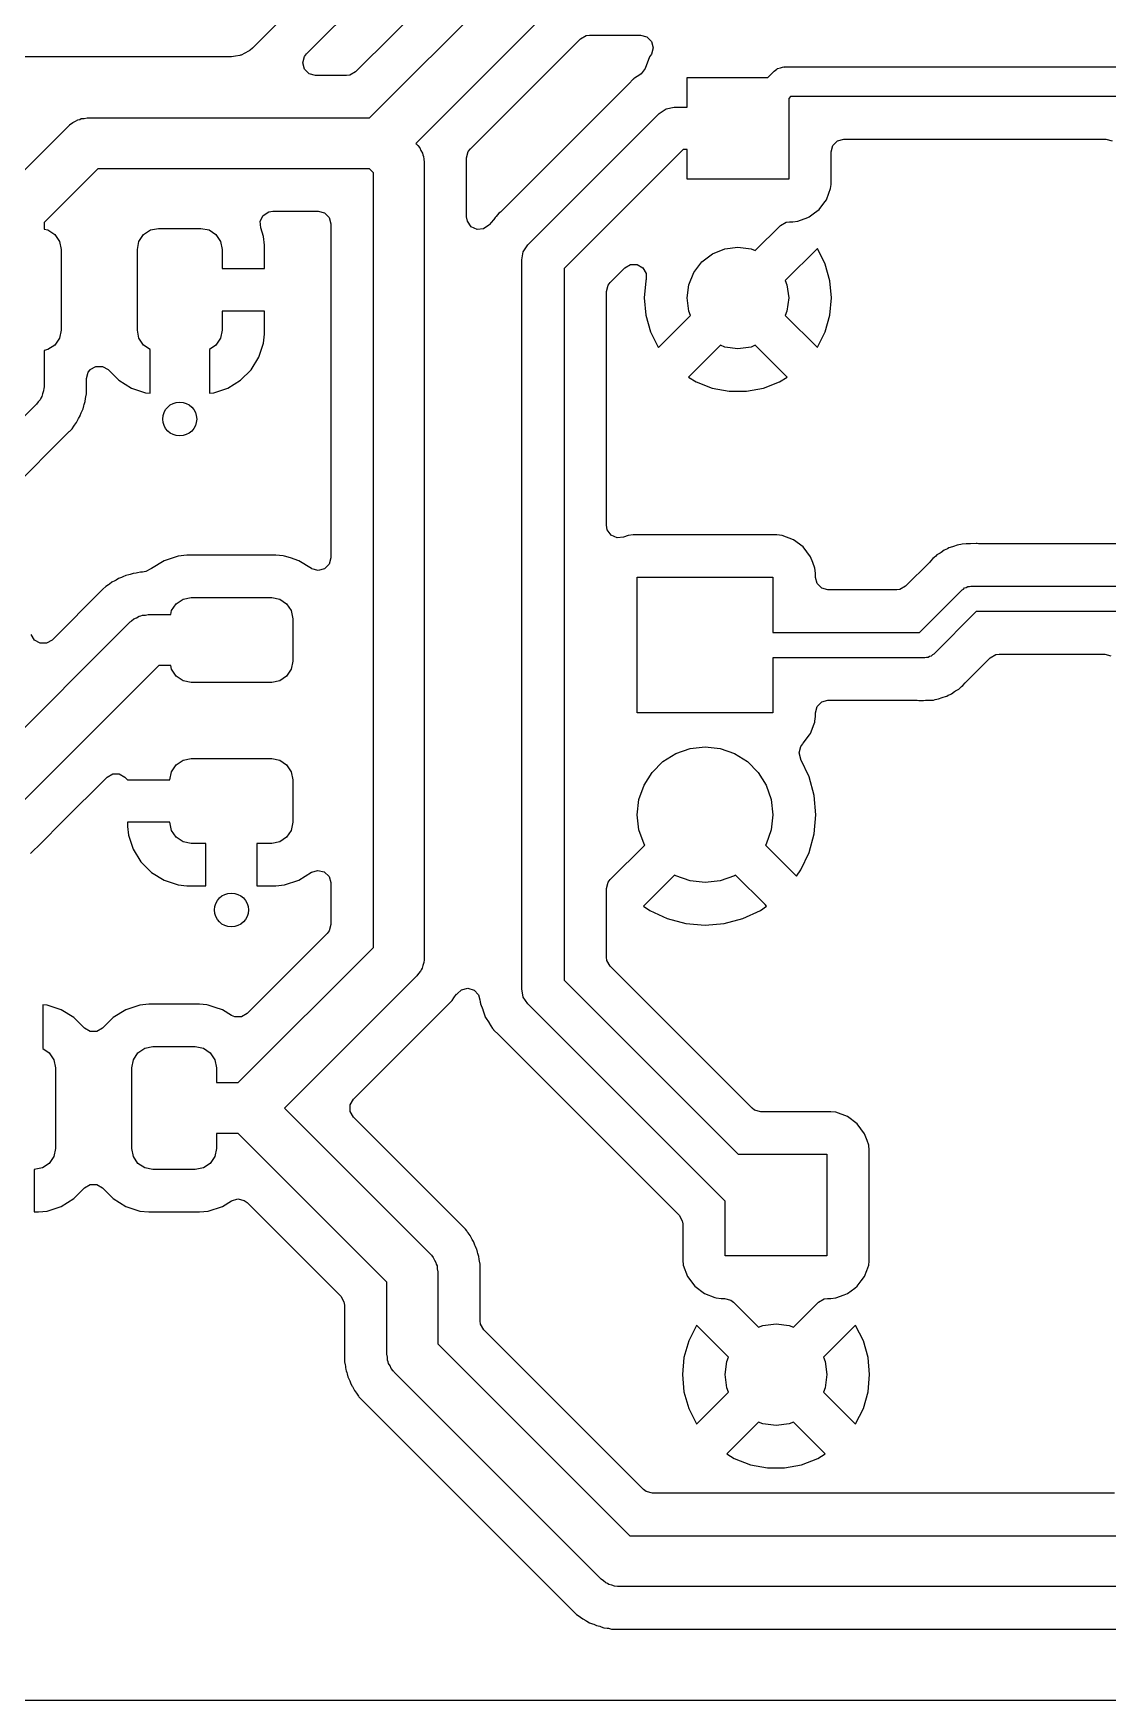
# Model space of a CAD drawing. Extents: x 44 to 146, y -87 to -25.
# Drawn here: x 62.79 to 75.46, y -86.75 to -67.08 of the extents above; entities that cross this region are included whole.
import ezdxf

# ---------------------------------------------------------------- set-up
doc = ezdxf.new("R2010")
doc.units = 0
doc.layers.add('BLACK', color=7, linetype='CONTINUOUS')

msp = doc.modelspace()

# ---------------------------------------------------------------- linework, layer by layer
at = {"layer": 'BLACK', "linetype": 'CONTINUOUS'}
for p, q in [((67.675775, -64.95), (65.373087, -67.252687)), ((68.418063, -65.704859), (66.590263, -67.532659)), ((66.753936, -68.0768), (68.742868, -66.087868)), ((66.011647, -67.321941), (66.856948, -66.476641)), ((69.079264, -66.6), (67.302464, -68.3768)), ((65.373087, -67.252687), (65.345481, -67.276068)), ((68.592188, -67.79489), (69.242937, -67.144141)), ((69.242937, -67.144141), (69.309732, -67.105577)), ((69.309732, -67.105577), (69.348296, -67.1005)), ((69.348296, -67.1005), (69.951054, -67.1005)), ((69.951054, -67.1005), (70.025554, -67.120462)), ((70.025554, -67.120462), (70.080092, -67.175)), ((70.080092, -67.175), (70.100054, -67.2495)), ((70.100054, -67.2495), (70.080092, -67.324)), ((65.1256, -67.3552), (59.697775, -67.3552)), ((65.175377, -67.346893), (65.1256, -67.3552)), ((65.225468, -67.34065), (65.175377, -67.346893)), ((65.232036, -67.337438), (65.225468, -67.34065)), ((65.239245, -67.336236), (65.232036, -67.337438)), ((65.283626, -67.312217), (65.239245, -67.336236)), ((65.328977, -67.290047), (65.283626, -67.312217)), ((65.336733, -67.283477), (65.328977, -67.290047)), ((65.340574, -67.281399), (65.336733, -67.283477)), ((65.345481, -67.276068), (65.340574, -67.281399)), ((65.968006, -67.4273), (65.987968, -67.3528)), ((65.987968, -67.5018), (65.968006, -67.4273)), ((65.987968, -67.3528), (66.011647, -67.321941)), ((70.056203, -67.357668), (70.005399, -67.493884)), ((70.056204, -67.357666), (70.056203, -67.357668)), ((70.070334, -67.338793), (70.056204, -67.357666)), ((70.080092, -67.324), (70.070334, -67.338793)), ((66.042506, -67.556338), (65.987968, -67.5018)), ((66.117006, -67.5763), (66.042506, -67.556338)), ((66.484904, -67.5763), (66.117006, -67.5763)), ((66.523468, -67.571223), (66.484904, -67.5763)), ((66.590263, -67.532659), (66.523468, -67.571223)), ((69.864305, -67.621168), (69.813097, -67.675444)), ((69.870952, -67.615591), (69.864305, -67.621168)), ((69.874357, -67.612437), (69.870763, -67.615365)), ((69.870763, -67.615365), (69.870952, -67.615591)), ((69.87454, -67.612668), (69.874357, -67.612437)), ((69.881346, -67.607286), (69.87454, -67.612668)), ((69.944017, -67.568629), (69.881346, -67.607286)), ((69.96066, -67.55671), (69.944017, -67.568629)), ((70.005399, -67.493884), (69.96066, -67.55671)), ((70.5, -67.95), (70.5, -67.6)), ((70.5, -67.6), (71.452513, -67.6)), ((71.452513, -67.6), (71.526256, -67.526257)), ((71.526256, -67.526257), (71.559465, -67.500239)), ((71.559465, -67.500239), (71.564625, -67.49863)), ((71.564625, -67.49863), (71.568673, -67.495045)), ((71.568673, -67.495045), (71.604361, -67.486248)), ((71.604361, -67.486248), (71.639433, -67.47532)), ((71.639433, -67.47532), (71.644749, -67.476294)), ((71.644749, -67.476294), (71.65, -67.475)), ((71.65, -67.475), (81.112, -67.475)), ((67.944141, -68.442936), (68.592188, -67.79489)), ((69.81008, -67.67855), (68.315646, -69.172984)), ((69.813097, -67.675444), (69.81008, -67.67855)), ((71.722487, -67.825), (71.7, -67.847487)), ((71.7, -67.847487), (71.7, -68.8)), ((81.039512, -67.825), (71.722487, -67.825)), ((68.623223, -69.573223), (70.173223, -68.023223)), ((70.173223, -68.023223), (70.254329, -67.96903)), ((70.254329, -67.96903), (70.35, -67.95)), ((70.35, -67.95), (70.5, -67.95)), ((62.403868, -68.972468), (63.211668, -68.164668)), ((63.211668, -68.164668), (63.219164, -68.158443)), ((63.219164, -68.158443), (63.221691, -68.155097)), ((63.221691, -68.155097), (63.227597, -68.151439)), ((63.227597, -68.151439), (63.254259, -68.1293)), ((63.254259, -68.1293), (63.285965, -68.1153)), ((63.285965, -68.1153), (63.315428, -68.097058)), ((63.315428, -68.097058), (63.335982, -68.093215)), ((63.335982, -68.093215), (63.355115, -68.084768)), ((63.355115, -68.084768), (63.389735, -68.083167)), ((63.389735, -68.083167), (63.4238, -68.0768)), ((63.4238, -68.0768), (66.753936, -68.0768)), ((67.302464, -68.3768), (67.312132, -68.386468)), ((67.312132, -68.386468), (67.318356, -68.393964)), ((67.318356, -68.393964), (67.321703, -68.396491)), ((67.321703, -68.396491), (67.32536, -68.402397)), ((67.32536, -68.402397), (67.3475, -68.429059)), ((67.3475, -68.429059), (67.361499, -68.460765)), ((72.2005, -68.4745), (72.220462, -68.4)), ((72.220462, -68.4), (72.275, -68.345462)), ((72.275, -68.345462), (72.3495, -68.3255)), ((72.3495, -68.3255), (75.44166, -68.3255)), ((75.44166, -68.3255), (75.51616, -68.345462)), ((67.361499, -68.460765), (67.379742, -68.490228)), ((67.379742, -68.490228), (67.383584, -68.510782)), ((67.383584, -68.510782), (67.392032, -68.529915)), ((67.392032, -68.529915), (67.393632, -68.564535)), ((67.393632, -68.564535), (67.4, -68.5986)), ((67.4, -68.5986), (67.4, -77.9848)), ((67.9005, -68.548295), (67.920462, -68.473795)), ((67.9005, -69.245038), (67.9005, -68.548295)), ((67.920462, -68.473795), (67.944141, -68.442936)), ((70.453554, -68.45), (69.05, -69.853554)), ((70.5, -68.45), (70.453554, -68.45)), ((70.5, -68.8), (70.5, -68.45)), ((72.2005, -68.847867), (72.2005, -68.4745)), ((63.548064, -68.6768), (62.916, -69.308864)), ((66.753936, -68.6768), (63.548064, -68.6768)), ((66.8, -68.722864), (66.753936, -68.6768)), ((66.8, -77.860536), (66.8, -68.722864)), ((71.7, -68.8), (70.5, -68.8)), ((72.143797, -69.042329), (72.173481, -68.96274)), ((72.173481, -68.96274), (72.194091, -68.907483)), ((72.194091, -68.907483), (72.19921, -68.859869)), ((72.19921, -68.859869), (72.200499, -68.847885)), ((72.200499, -68.847885), (72.2005, -68.847867)), ((65.50146, -69.227246), (65.565899, -69.184863)), ((65.565899, -69.184863), (65.612767, -69.1773)), ((65.612767, -69.1773), (66.1505, -69.1773)), ((66.1505, -69.1773), (66.225, -69.197262)), ((66.225, -69.197262), (66.279538, -69.2518)), ((68.28147, -69.200389), (68.250331, -69.237498)), ((68.299269, -69.187137), (68.28147, -69.200389)), ((68.315646, -69.172984), (68.299269, -69.187137)), ((71.942333, -69.243795), (72.004492, -69.197262)), ((72.004492, -69.197262), (72.057546, -69.157546)), ((72.057546, -69.157546), (72.11313, -69.083295)), ((72.11313, -69.083295), (72.143795, -69.042333)), ((72.143795, -69.042333), (72.143797, -69.042329)), ((62.916, -69.308864), (62.916, -69.388945)), ((62.916, -69.388945), (62.961671, -69.39803)), ((62.961671, -69.39803), (63.042777, -69.452223)), ((64.089223, -69.452223), (64.170329, -69.39803)), ((64.170329, -69.39803), (64.266, -69.379)), ((64.266, -69.379), (64.766, -69.379)), ((64.766, -69.379), (64.861671, -69.39803)), ((64.861671, -69.39803), (64.942777, -69.452223)), ((65.466845, -69.29617), (65.50146, -69.227246)), ((65.47133, -69.373168), (65.466845, -69.29617)), ((65.505505, -69.476303), (65.47133, -69.373168)), ((66.279538, -69.2518), (66.2995, -69.3263)), ((66.2995, -69.3263), (66.2995, -73.266335)), ((67.909487, -69.296002), (67.9005, -69.245038)), ((67.953727, -69.359181), (67.909487, -69.296002)), ((68.02363, -69.391775), (67.953727, -69.359181)), ((68.100464, -69.385051), (68.02363, -69.391775)), ((68.163643, -69.340811), (68.100464, -69.385051)), ((68.168797, -69.334669), (68.163643, -69.340811)), ((68.190164, -69.309203), (68.168797, -69.334669)), ((68.21666, -69.277625), (68.190164, -69.309203)), ((68.219389, -69.274275), (68.21666, -69.277625)), ((68.238408, -69.250223), (68.219389, -69.274275)), ((68.241568, -69.247063), (68.238408, -69.250223)), ((68.250331, -69.237498), (68.241568, -69.247063)), ((71.305291, -69.641155), (71.602306, -69.34414)), ((71.602306, -69.34414), (71.669101, -69.305576)), ((71.669101, -69.305576), (71.707664, -69.300499)), ((71.707664, -69.300499), (71.747872, -69.300499)), ((71.747872, -69.300499), (71.807483, -69.294091)), ((71.807483, -69.294091), (71.924759, -69.25035)), ((71.924759, -69.25035), (71.942329, -69.243797)), ((71.942329, -69.243797), (71.942333, -69.243795)), ((63.042777, -69.452223), (63.09697, -69.533329)), ((63.09697, -69.533329), (63.116, -69.629)), ((64.016, -69.629), (64.03503, -69.533329)), ((64.03503, -69.533329), (64.089223, -69.452223)), ((64.942777, -69.452223), (64.99697, -69.533329)), ((64.99697, -69.533329), (65.016, -69.629)), ((65.515999, -69.579026), (65.505505, -69.476303)), ((65.515999, -69.854), (65.515999, -69.579026)), ((68.56903, -69.654329), (68.623223, -69.573223)), ((70.944709, -69.620445), (71.1, -69.6)), ((71.1, -69.6), (71.255291, -69.620445)), ((72.037466, -69.616087), (71.658844, -69.994708)), ((72.039245, -69.618443), (72.037466, -69.616087)), ((72.130113, -69.80093), (72.039245, -69.618443)), ((63.116, -69.629), (63.116, -70.579)), ((64.016, -70.579), (64.016, -69.629)), ((65.016, -69.629), (65.016, -69.854)), ((68.55, -69.75), (68.56903, -69.654329)), ((68.55, -78.35), (68.55, -69.75)), ((69.767389, -69.843978), (69.834183, -69.805415)), ((69.834183, -69.805415), (69.911311, -69.805415)), ((69.911311, -69.805415), (69.978106, -69.843979)), ((70.580385, -69.9), (70.675736, -69.775736)), ((70.675736, -69.775736), (70.8, -69.680385)), ((70.8, -69.680385), (70.944709, -69.620445)), ((71.255291, -69.620445), (71.305291, -69.641155)), ((72.185903, -69.997014), (72.130113, -69.80093)), ((65.016, -69.854), (65.515999, -69.854)), ((69.05, -69.853554), (69.05, -78.246446)), ((69.594137, -70.01723), (69.767389, -69.843978)), ((69.978106, -69.843979), (70.01667, -69.910774)), ((70.014096, -69.997014), (69.995287, -70.199995)), ((70.01606, -69.99011), (70.014096, -69.997011)), ((70.014096, -69.997011), (70.014096, -69.997014)), ((70.01667, -69.987902), (70.01606, -69.99011)), ((70.01667, -69.910774), (70.01667, -69.987902)), ((70.520445, -70.044709), (70.580385, -69.9)), ((71.658844, -69.994708), (71.679555, -70.044709)), ((72.204713, -70.199995), (72.185903, -69.997014)), ((69.5505, -70.122585), (69.570462, -70.048085)), ((69.5505, -71.13424), (69.5505, -70.122585)), ((69.570462, -70.048085), (69.594137, -70.01723)), ((69.995287, -70.199995), (69.995287, -70.200004)), ((69.995287, -70.200004), (70.014096, -70.402985)), ((70.5, -70.2), (70.520445, -70.044709)), ((70.520445, -70.355291), (70.5, -70.2)), ((71.679555, -70.044709), (71.7, -70.2)), ((71.7, -70.2), (71.679555, -70.355291)), ((72.185903, -70.402985), (72.204713, -70.200004)), ((72.204713, -70.200004), (72.204713, -70.199995)), ((65.516, -70.354), (65.016, -70.354)), ((65.016, -70.354), (65.016, -70.579)), ((65.516, -70.628979), (65.516, -70.354)), ((70.014096, -70.402985), (70.069885, -70.599064)), ((70.162533, -70.783912), (70.541155, -70.405289)), ((70.541155, -70.405289), (70.520445, -70.355291)), ((71.679555, -70.355291), (71.658844, -70.40529)), ((71.658844, -70.40529), (72.037465, -70.783911)), ((72.130113, -70.599069), (72.185903, -70.402985)), ((63.116, -70.579), (63.09697, -70.674671)), ((64.03503, -70.674671), (64.016, -70.579)), ((65.016, -70.579), (64.99697, -70.674671)), ((70.069885, -70.599064), (70.160754, -70.781556)), ((72.039249, -70.78155), (72.130113, -70.599069)), ((63.042777, -70.755777), (62.961671, -70.80997)), ((63.09697, -70.674671), (63.042777, -70.755777)), ((64.089223, -70.755777), (64.03503, -70.674671)), ((64.166, -70.807077), (64.089223, -70.755777)), ((64.942777, -70.755777), (64.866, -70.807077)), ((64.99697, -70.674671), (64.942777, -70.755777)), ((65.450357, -70.898121), (65.505505, -70.731697)), ((65.505505, -70.731697), (65.505507, -70.731688)), ((65.505507, -70.731688), (65.515999, -70.628989)), ((65.515999, -70.628989), (65.516, -70.628979)), ((70.160754, -70.781556), (70.162533, -70.783912)), ((70.894708, -70.758844), (70.519312, -71.13424)), ((70.944709, -70.779555), (70.894708, -70.758844)), ((71.1, -70.8), (70.944709, -70.779555)), ((71.255291, -70.779555), (71.1, -70.8)), ((71.305291, -70.758844), (71.255291, -70.779555)), ((71.680686, -71.13424), (71.305291, -70.758844)), ((72.037465, -70.783911), (72.037466, -70.783911)), ((72.037466, -70.783911), (72.039241, -70.781561)), ((72.039241, -70.781561), (72.039249, -70.78155)), ((62.961671, -70.80997), (62.916, -70.819054)), ((62.916, -70.819054), (62.916, -71.242)), ((64.166, -71.323889), (64.166, -70.807077)), ((64.866, -70.807077), (64.866, -71.323888)), ((65.358319, -71.04734), (65.450357, -70.898121)), ((63.4165, -71.151586), (63.436462, -71.077086)), ((63.4165, -71.151805), (63.4165, -71.151586)), ((63.4165, -71.332194), (63.4165, -71.151805)), ((63.436462, -71.077086), (63.460141, -71.046227)), ((63.460141, -71.046227), (63.460995, -71.045373)), ((63.460995, -71.045373), (63.52779, -71.006809)), ((63.52779, -71.006809), (63.604918, -71.006809)), ((63.604918, -71.006809), (63.671713, -71.045373)), ((63.671713, -71.045373), (63.797659, -71.171319)), ((63.797659, -71.171319), (63.946878, -71.263357)), ((65.085121, -71.263357), (65.23434, -71.171319)), ((65.23434, -71.171319), (65.358319, -71.04734)), ((69.5505, -72.881647), (69.5505, -71.13424)), ((70.519312, -71.13424), (70.607581, -71.188896)), ((70.607581, -71.188896), (70.797682, -71.262541)), ((71.402317, -71.262541), (71.592413, -71.188897)), ((71.592413, -71.188897), (71.680686, -71.13424)), ((62.878619, -71.380429), (62.871065, -71.39993)), ((62.890438, -71.363177), (62.878619, -71.380429)), ((62.898373, -71.329438), (62.890438, -71.363177)), ((62.910892, -71.297125), (62.898373, -71.329438)), ((62.914088, -71.262623), (62.910892, -71.297125)), ((62.915681, -71.255855), (62.914088, -71.262623)), ((62.916, -71.242), (62.915101, -71.251699)), ((62.915101, -71.251699), (62.915681, -71.255855)), ((63.401368, -71.421255), (63.405496, -71.384612)), ((63.405496, -71.384612), (63.408295, -71.36814)), ((63.408295, -71.36814), (63.4165, -71.332194)), ((63.946878, -71.263357), (64.113302, -71.318505)), ((64.113302, -71.318505), (64.113311, -71.318507)), ((64.113311, -71.318507), (64.166, -71.323889)), ((64.866, -71.323888), (64.918696, -71.318505)), ((64.918696, -71.318505), (65.085121, -71.263357)), ((70.797682, -71.262541), (70.998065, -71.299999)), ((70.998065, -71.299999), (70.998073, -71.3)), ((70.998073, -71.3), (71.201927, -71.3)), ((71.201927, -71.3), (71.201934, -71.299999)), ((71.201934, -71.299999), (71.402317, -71.262541)), ((62.828132, -71.454132), (61.972, -72.310264)), ((62.847717, -71.42554), (62.828132, -71.454132)), ((62.871065, -71.39993), (62.847717, -71.42554)), ((63.342893, -71.588368), (63.353969, -71.556716)), ((63.353969, -71.556716), (63.360363, -71.541278)), ((63.360363, -71.541278), (63.37636, -71.508061)), ((63.37636, -71.508061), (63.384566, -71.472105)), ((63.384566, -71.472105), (63.389185, -71.456071)), ((63.389185, -71.456071), (63.401368, -71.421255)), ((62.516141, -72.473937), (63.213827, -71.776251)), ((63.213827, -71.776251), (63.219521, -71.770557)), ((63.219521, -71.770557), (63.245816, -71.744262)), ((63.245816, -71.744262), (63.265431, -71.713042)), ((63.265431, -71.713042), (63.275099, -71.699415)), ((63.275099, -71.699415), (63.298092, -71.670586)), ((63.298092, -71.670586), (63.314095, -71.637353)), ((63.314095, -71.637353), (63.322167, -71.622748)), ((63.322167, -71.622748), (63.341789, -71.591522)), ((63.341789, -71.591522), (63.342893, -71.588368)), ((69.559893, -72.933714), (69.5505, -72.881647)), ((69.604631, -72.996542), (69.559893, -72.933714)), ((69.674788, -73.028583), (69.604631, -72.996542)), ((69.751567, -73.021254), (69.674788, -73.028583)), ((69.806116, -73.000909), (69.751567, -73.021254)), ((69.806121, -73.000908), (69.806116, -73.000909)), ((69.865711, -72.994502), (69.806121, -73.000908)), ((69.865736, -72.9945), (69.865711, -72.994502)), ((71.561476, -72.9945), (69.865736, -72.9945)), ((71.621082, -73.000908), (71.561476, -72.9945)), ((71.755929, -73.051202), (71.621082, -73.000908)), ((71.755933, -73.051204), (71.755929, -73.051202)), ((71.871144, -73.137452), (71.755933, -73.051204)), ((71.871147, -73.137455), (71.871144, -73.137452)), ((71.957395, -73.252666), (71.871147, -73.137455)), ((73.57302, -73.158061), (73.552034, -73.168342)), ((73.5896, -73.148256), (73.57302, -73.158061)), ((73.632311, -73.135847), (73.5896, -73.148256)), ((73.645588, -73.131301), (73.632311, -73.135847)), ((73.686938, -73.114929), (73.645588, -73.131301)), ((73.686946, -73.114927), (73.686938, -73.114929)), ((73.706054, -73.112513), (73.686946, -73.114927)), ((73.728937, -73.107774), (73.706054, -73.112513)), ((73.747425, -73.102403), (73.728937, -73.107774)), ((73.747431, -73.102402), (73.747425, -73.102403)), ((73.791877, -73.101005), (73.747431, -73.102402)), ((73.805845, -73.099907), (73.791877, -73.101005)), ((73.809062, -73.099501), (73.805845, -73.099907)), ((73.809071, -73.0995), (73.809062, -73.099501)), ((73.809075, -73.0995), (73.809071, -73.0995)), ((73.837469, -73.0995), (73.809075, -73.0995)), ((73.842149, -73.099426), (73.837469, -73.0995)), ((73.84321, -73.099392), (73.842149, -73.099426)), ((73.911701, -73.097239), (73.84321, -73.099392)), ((73.921038, -73.098122), (73.911701, -73.097239)), ((73.921086, -73.097603), (73.921038, -73.098122)), ((73.938265, -73.0995), (73.921086, -73.097603)), ((82.992436, -73.0995), (73.938265, -73.0995)), ((64.331266, -73.299186), (64.181938, -73.391291)), ((64.497802, -73.244001), (64.331266, -73.299186)), ((64.600596, -73.2335), (64.497802, -73.244001)), ((65.650604, -73.2335), (64.600596, -73.2335)), ((65.650609, -73.2335), (65.650604, -73.2335)), ((65.736265, -73.24225), (65.650609, -73.2335)), ((65.753398, -73.244001), (65.736265, -73.24225)), ((65.823739, -73.26731), (65.753398, -73.244001)), ((65.919934, -73.299186), (65.823739, -73.26731)), ((65.919937, -73.299187), (65.919934, -73.299186)), ((66.07228, -73.393152), (65.919937, -73.299187)), ((66.279538, -73.340835), (66.225, -73.395373)), ((66.2995, -73.266335), (66.279538, -73.340835)), ((71.957397, -73.25267), (71.957395, -73.252666)), ((71.982947, -73.321174), (71.957397, -73.25267)), ((72.007691, -73.387517), (71.982947, -73.321174)), ((73.363368, -73.316684), (73.079195, -73.600859)), ((73.372813, -73.306305), (73.363368, -73.316684)), ((73.401163, -73.272037), (73.372813, -73.306305)), ((73.416744, -73.260716), (73.401163, -73.272037)), ((73.434511, -73.245541), (73.416744, -73.260716)), ((73.448132, -73.231921), (73.434511, -73.245541)), ((73.448134, -73.231919), (73.448132, -73.231921)), ((73.486424, -73.209273), (73.448134, -73.231919)), ((73.498147, -73.201572), (73.486424, -73.209273)), ((73.534125, -73.175434), (73.498147, -73.201572)), ((73.534131, -73.175431), (73.534125, -73.175434)), ((73.552034, -73.168342), (73.534131, -73.175431)), ((63.716614, -73.551907), (63.687781, -73.574901)), ((63.716618, -73.551905), (63.716614, -73.551907)), ((63.749841, -73.535905), (63.716618, -73.551905)), ((63.764458, -73.527827), (63.749841, -73.535905)), ((63.79568, -73.508209), (63.764458, -73.527827)), ((63.830479, -73.496032), (63.79568, -73.508209)), ((63.845908, -73.489642), (63.830479, -73.496032)), ((63.879141, -73.473639), (63.845908, -73.489642)), ((63.91509, -73.465433), (63.879141, -73.473639)), ((63.931137, -73.46081), (63.91509, -73.465433)), ((63.965939, -73.448633), (63.931137, -73.46081)), ((63.965941, -73.448632), (63.965939, -73.448633)), ((64.002591, -73.444502), (63.965941, -73.448632)), ((64.019054, -73.441704), (64.002591, -73.444502)), ((64.054998, -73.433501), (64.019054, -73.441704)), ((64.055005, -73.4335), (64.054998, -73.433501)), ((64.055006, -73.4335), (64.055005, -73.4335)), ((64.078014, -73.4335), (64.055006, -73.4335)), ((64.116578, -73.428423), (64.078014, -73.4335)), ((64.174018, -73.395259), (64.116578, -73.428423)), ((64.175135, -73.396671), (64.174018, -73.395259)), ((64.181938, -73.391291), (64.175135, -73.396671)), ((66.076, -73.395373), (66.07228, -73.393152)), ((66.1505, -73.415335), (66.076, -73.395373)), ((66.225, -73.395373), (66.1505, -73.415335)), ((69.9136, -75.095), (69.9136, -73.495)), ((69.9136, -73.495), (71.5136, -73.495)), ((71.5136, -73.495), (71.5136, -74.145)), ((72.014099, -73.447128), (72.007691, -73.387517)), ((72.014099, -73.447136), (72.014099, -73.447128)), ((72.014099, -73.4955), (72.014099, -73.447136)), ((72.034061, -73.57), (72.014099, -73.4955)), ((63.610949, -73.636173), (63.011858, -74.235263)), ((63.642939, -73.604182), (63.610949, -73.636173)), ((63.674156, -73.584568), (63.642939, -73.604182)), ((63.687781, -73.574901), (63.674156, -73.584568)), ((64.554929, -73.75303), (64.6506, -73.734)), ((64.6506, -73.734), (65.6006, -73.734)), ((65.6006, -73.734), (65.696271, -73.75303)), ((72.088599, -73.624538), (72.034061, -73.57)), ((72.163099, -73.6445), (72.088599, -73.624538)), ((72.973836, -73.6445), (72.163099, -73.6445)), ((73.012401, -73.639423), (72.973836, -73.6445)), ((73.079195, -73.600859), (73.012401, -73.639423)), ((73.242868, -74.145), (73.743934, -73.643934)), ((73.743934, -73.643934), (73.761035, -73.63406)), ((73.761035, -73.63406), (73.775, -73.620096)), ((73.775, -73.620096), (73.794074, -73.614984)), ((73.794074, -73.614984), (73.811177, -73.605111)), ((73.811177, -73.605111), (73.830925, -73.605111)), ((73.830925, -73.605111), (73.85, -73.6)), ((73.85, -73.6), (83.261468, -73.6)), ((64.057382, -73.950415), (64.076515, -73.941968)), ((64.076515, -73.941968), (64.111135, -73.940367)), ((64.111135, -73.940367), (64.1452, -73.934)), ((64.1452, -73.934), (64.410546, -73.934)), ((64.410546, -73.934), (64.41963, -73.888329)), ((64.41963, -73.888329), (64.473823, -73.807223)), ((64.473823, -73.807223), (64.554929, -73.75303)), ((65.696271, -73.75303), (65.777377, -73.807223)), ((65.777377, -73.807223), (65.83157, -73.888329)), ((65.83157, -73.888329), (65.8506, -73.984)), ((73.912132, -73.9), (73.411066, -74.401066)), ((83.237868, -73.9), (73.912132, -73.9)), ((62.165936, -75.789), (63.933068, -74.021868)), ((63.933068, -74.021868), (63.940564, -74.015643)), ((63.940564, -74.015643), (63.943091, -74.012297)), ((63.943091, -74.012297), (63.948997, -74.008639)), ((63.948997, -74.008639), (63.975659, -73.9865)), ((63.975659, -73.9865), (64.007365, -73.9725)), ((64.007365, -73.9725), (64.036828, -73.954258)), ((64.036828, -73.954258), (64.057382, -73.950415)), ((65.8506, -73.984), (65.8506, -74.484)), ((62.80114, -74.235263), (62.762576, -74.168468)), ((62.867935, -74.273827), (62.80114, -74.235263)), ((62.945063, -74.273827), (62.867935, -74.273827)), ((63.011858, -74.235263), (62.945063, -74.273827)), ((71.5136, -74.145), (73.242868, -74.145)), ((64.269464, -74.534), (62.467332, -76.336132)), ((64.410546, -74.534), (64.269464, -74.534)), ((64.41963, -74.579671), (64.410546, -74.534)), ((65.8506, -74.484), (65.83157, -74.579671)), ((73.305, -74.445), (71.5136, -74.445)), ((71.5136, -74.445), (71.5136, -75.095)), ((73.324075, -74.439889), (73.305, -74.445)), ((73.343823, -74.439889), (73.324075, -74.439889)), ((73.360925, -74.430015), (73.343823, -74.439889)), ((73.38, -74.424904), (73.360925, -74.430015)), ((73.393964, -74.410939), (73.38, -74.424904)), ((73.411066, -74.401066), (73.393964, -74.410939)), ((73.791619, -74.728325), (74.075805, -74.444141)), ((74.075805, -74.444141), (74.1426, -74.405577)), ((74.1426, -74.405577), (74.181164, -74.4005)), ((74.181164, -74.4005), (75.426887, -74.4005)), ((75.426887, -74.4005), (75.501387, -74.420462)), ((64.473823, -74.660777), (64.41963, -74.579671)), ((64.554929, -74.71497), (64.473823, -74.660777)), ((64.6506, -74.734), (64.554929, -74.71497)), ((65.696271, -74.71497), (65.6006, -74.734)), ((65.777377, -74.660777), (65.696271, -74.71497)), ((65.83157, -74.579671), (65.777377, -74.660777)), ((73.782191, -74.738687), (73.791619, -74.728325)), ((65.6006, -74.734), (64.6506, -74.734)), ((73.468058, -74.930071), (73.509417, -74.913694)), ((73.509417, -74.913694), (73.522687, -74.909152)), ((73.522687, -74.909152), (73.550097, -74.901188)), ((73.550097, -74.901188), (73.565392, -74.896746)), ((73.565392, -74.896746), (73.565393, -74.896745)), ((73.565393, -74.896745), (73.565398, -74.896744)), ((73.565398, -74.896744), (73.581975, -74.886939)), ((73.581975, -74.886939), (73.602966, -74.876656)), ((73.602966, -74.876656), (73.620871, -74.869568)), ((73.620871, -74.869568), (73.656862, -74.843418)), ((73.656862, -74.843418), (73.668553, -74.835738)), ((73.668553, -74.835738), (73.706865, -74.813081)), ((73.706865, -74.813081), (73.720484, -74.79946)), ((73.720484, -74.79946), (73.738256, -74.784282)), ((73.738256, -74.784282), (73.753837, -74.772963)), ((73.753837, -74.772963), (73.782191, -74.738687)), ((71.5136, -75.095), (69.9136, -75.095)), ((72.0141, -75.0945), (72.034062, -75.02)), ((72.0141, -75.142867), (72.0141, -75.0945)), ((72.034062, -75.02), (72.0886, -74.965462)), ((72.0886, -74.965462), (72.1631, -74.9455)), ((72.1631, -74.9455), (73.216734, -74.9455)), ((73.216734, -74.9455), (73.233912, -74.947396)), ((73.233912, -74.947396), (73.233961, -74.946878)), ((73.233961, -74.946878), (73.243295, -74.947759)), ((73.243295, -74.947759), (73.243296, -74.94776)), ((73.243296, -74.94776), (73.243296, -74.947759)), ((73.243296, -74.947759), (73.243297, -74.94776)), ((73.243297, -74.94776), (73.288963, -74.946324)), ((73.288963, -74.946324), (73.312849, -74.945573)), ((73.312849, -74.945573), (73.31753, -74.9455)), ((73.31753, -74.9455), (73.345921, -74.9455)), ((73.345921, -74.9455), (73.345925, -74.9455)), ((73.345925, -74.9455), (73.349128, -74.945095)), ((73.349128, -74.945095), (73.363122, -74.943994)), ((73.363122, -74.943994), (73.398773, -74.942873)), ((73.398773, -74.942873), (73.407569, -74.942597)), ((73.407569, -74.942597), (73.426063, -74.937223)), ((73.426063, -74.937223), (73.44894, -74.932485)), ((73.44894, -74.932485), (73.468058, -74.930071)), ((71.957397, -75.337329), (71.999666, -75.223999)), ((71.999666, -75.223999), (72.007691, -75.202483)), ((72.007691, -75.202483), (72.01322, -75.151058)), ((72.01322, -75.151058), (72.014099, -75.142885)), ((72.014099, -75.142885), (72.0141, -75.142867)), ((70.366493, -75.574225), (70.535583, -75.515058)), ((70.535583, -75.515058), (70.7136, -75.495)), ((70.7136, -75.495), (70.891617, -75.515058)), ((70.891617, -75.515058), (71.060707, -75.574225)), ((71.821437, -75.56397), (71.8414, -75.48947)), ((71.8414, -75.48947), (71.865082, -75.458609)), ((71.865082, -75.458609), (71.871138, -75.452551)), ((71.871138, -75.452551), (71.871146, -75.452546)), ((71.871146, -75.452546), (71.944718, -75.354267)), ((71.944718, -75.354267), (71.957395, -75.337333)), ((71.957395, -75.337333), (71.957397, -75.337329)), ((64.41963, -75.788329), (64.473823, -75.707223)), ((64.473823, -75.707223), (64.554929, -75.65303)), ((64.554929, -75.65303), (64.6506, -75.634)), ((64.6506, -75.634), (65.6006, -75.634)), ((65.6006, -75.634), (65.696271, -75.65303)), ((65.696271, -75.65303), (65.777377, -75.707223)), ((65.777377, -75.707223), (65.83157, -75.788329)), ((70.088135, -75.796208), (70.214808, -75.669535)), ((70.214808, -75.669535), (70.366493, -75.574225)), ((71.060707, -75.574225), (71.212392, -75.669535)), ((71.212392, -75.669535), (71.339065, -75.796208)), ((71.841398, -75.63847), (71.821437, -75.56397)), ((71.843733, -75.642515), (71.841398, -75.63847)), ((71.939866, -75.848674), (71.843733, -75.642515)), ((63.127277, -76.384), (63.658582, -75.852694)), ((63.658582, -75.852694), (63.725374, -75.814133)), ((63.725374, -75.814133), (63.802502, -75.814133)), ((63.802502, -75.814133), (63.869297, -75.852697)), ((63.869297, -75.852697), (63.9006, -75.884)), ((63.9006, -75.884), (64.4006, -75.884)), ((64.4006, -75.884), (64.41963, -75.788329)), ((65.83157, -75.788329), (65.8506, -75.884)), ((65.8506, -75.884), (65.8506, -76.384)), ((69.992825, -75.947893), (70.088135, -75.796208)), ((71.339065, -75.796208), (71.434375, -75.947893)), ((71.939867, -75.848676), (71.939866, -75.848674)), ((71.99874, -76.068393), (71.939867, -75.848676)), ((69.933658, -76.116983), (69.992825, -75.947893)), ((71.434375, -75.947893), (71.493542, -76.116983)), ((72.018565, -76.295), (71.99874, -76.068393)), ((69.9136, -76.295), (69.933658, -76.116983)), ((69.933658, -76.473017), (69.9136, -76.295)), ((71.493542, -76.116983), (71.5136, -76.295)), ((71.5136, -76.295), (71.493542, -76.473017)), ((71.99874, -76.521606), (72.018565, -76.295)), ((62.885016, -76.626262), (63.127277, -76.384)), ((64.4006, -76.384), (63.900601, -76.384)), ((63.900601, -76.384), (63.900601, -76.433969)), ((63.900601, -76.433969), (63.911094, -76.536696)), ((64.41963, -76.479671), (64.4006, -76.384)), ((64.473823, -76.560777), (64.41963, -76.479671)), ((65.83157, -76.479671), (65.777377, -76.560777)), ((65.8506, -76.384), (65.83157, -76.479671)), ((69.992825, -76.642107), (69.933658, -76.473017)), ((71.493542, -76.473017), (71.434375, -76.642107)), ((62.757462, -76.753816), (62.885016, -76.626262)), ((63.911094, -76.536696), (63.966242, -76.703121)), ((64.554929, -76.61497), (64.473823, -76.560777)), ((64.6506, -76.634), (64.554929, -76.61497)), ((64.8256, -76.634), (64.6506, -76.634)), ((64.8256, -77.133999), (64.8256, -76.634)), ((65.6006, -76.634), (65.4256, -76.634)), ((65.4256, -76.634), (65.4256, -77.133999)), ((65.696271, -76.61497), (65.6006, -76.634)), ((65.777377, -76.560777), (65.696271, -76.61497)), ((69.594141, -77.060904), (70.000585, -76.654458)), ((70.000585, -76.654458), (69.992825, -76.642107)), ((71.434375, -76.642107), (71.426613, -76.65446)), ((71.426613, -76.65446), (71.792624, -77.020471)), ((71.939867, -76.741323), (71.99874, -76.521606)), ((63.966242, -76.703121), (64.05828, -76.85234)), ((64.05828, -76.85234), (64.182259, -76.976319)), ((71.843736, -76.947478), (71.939866, -76.741325)), ((71.939866, -76.741325), (71.939867, -76.741323)), ((64.182259, -76.976319), (64.331478, -77.068357)), ((64.331478, -77.068357), (64.497902, -77.123505)), ((65.753296, -77.123505), (65.919721, -77.068357)), ((65.919721, -77.068357), (66.072279, -76.97426)), ((66.072279, -76.97426), (66.146167, -76.95214)), ((66.146167, -76.95214), (66.221216, -76.969927)), ((66.221216, -76.969927), (66.277317, -77.022856)), ((66.277317, -77.022856), (66.299437, -77.096744)), ((69.5505, -77.166263), (69.570462, -77.091763)), ((69.570462, -77.091763), (69.594141, -77.060904)), ((70.354139, -77.008012), (69.988126, -77.374025)), ((70.366493, -77.015775), (70.354139, -77.008012)), ((70.535583, -77.074942), (70.366493, -77.015775)), ((70.7136, -77.095), (70.535583, -77.074942)), ((70.891617, -77.074942), (70.7136, -77.095)), ((71.060707, -77.015775), (70.891617, -77.074942)), ((71.07306, -77.008013), (71.060707, -77.015775)), ((71.421047, -77.356), (71.07306, -77.008013)), ((71.792624, -77.020471), (71.843732, -76.947484)), ((71.843732, -76.947484), (71.843736, -76.947478)), ((64.497902, -77.123505), (64.497911, -77.123507)), ((64.497911, -77.123507), (64.600615, -77.133999)), ((64.600615, -77.133999), (64.8256, -77.133999)), ((65.4256, -77.133999), (65.650574, -77.133999)), ((65.650574, -77.133999), (65.753296, -77.123505)), ((66.299437, -77.096744), (66.2995, -77.101077)), ((66.2995, -77.101077), (66.2995, -77.591504)), ((69.5505, -77.977414), (69.5505, -77.166263)), ((69.988126, -77.374025), (70.061109, -77.425129)), ((70.061109, -77.425129), (70.061115, -77.425132)), ((70.061115, -77.425132), (70.267274, -77.521266)), ((71.159925, -77.521266), (71.366078, -77.425136)), ((71.366078, -77.425136), (71.366084, -77.425132)), ((71.366084, -77.425132), (71.439071, -77.374024)), ((71.439071, -77.374024), (71.421047, -77.356)), ((66.279538, -77.666004), (66.255859, -77.696863)), ((66.2995, -77.591504), (66.279538, -77.666004)), ((70.267274, -77.521266), (70.267276, -77.521267)), ((70.267276, -77.521267), (70.486994, -77.58014)), ((70.486994, -77.58014), (70.486993, -77.58014)), ((70.486993, -77.58014), (70.7136, -77.599965)), ((70.7136, -77.599965), (70.940206, -77.58014)), ((70.940206, -77.58014), (71.159923, -77.521267)), ((71.159923, -77.521267), (71.159925, -77.521266)), ((65.204536, -79.456), (66.8, -77.860536)), ((66.255859, -77.696863), (65.311201, -78.64152)), ((67.382372, -78.072241), (67.374438, -78.105977)), ((67.394892, -78.039925), (67.382372, -78.072241)), ((67.398089, -78.005417), (67.394892, -78.039925)), ((67.39968, -77.998655), (67.398089, -78.005417)), ((67.4, -77.9848), (67.3991, -77.994503)), ((67.3991, -77.994503), (67.39968, -77.998655)), ((69.555577, -78.015978), (69.5505, -77.977414)), ((69.594141, -78.082773), (69.555577, -78.015978)), ((67.312132, -78.196932), (65.753064, -79.756)), ((67.331717, -78.16834), (67.312132, -78.196932)), ((67.355065, -78.14273), (67.331717, -78.16834)), ((67.362619, -78.123229), (67.355065, -78.14273)), ((67.374438, -78.105977), (67.362619, -78.123229)), ((69.05, -78.246446), (71.103553, -80.3)), ((71.267226, -79.755859), (69.594141, -78.082773)), ((67.729816, -78.487062), (67.749442, -78.455824)), ((67.749442, -78.455824), (67.759091, -78.442226)), ((67.759091, -78.442226), (67.782091, -78.413387)), ((67.782091, -78.413387), (67.782097, -78.413372)), ((67.782097, -78.413372), (67.783216, -78.411594)), ((67.783216, -78.411594), (67.784387, -78.410507)), ((67.784387, -78.410507), (67.787311, -78.406841)), ((67.787311, -78.406841), (67.787863, -78.407281)), ((67.787863, -78.407281), (67.83975, -78.359128)), ((67.83975, -78.359128), (67.914943, -78.341958)), ((67.914943, -78.341958), (67.988646, -78.364684)), ((67.988646, -78.364684), (68.041112, -78.421218)), ((68.041112, -78.421218), (68.057819, -78.477865)), ((68.56903, -78.445671), (68.55, -78.35)), ((68.623223, -78.526777), (68.56903, -78.445671)), ((62.952688, -78.541492), (62.9, -78.536109)), ((62.9, -78.536109), (62.9, -79.052922)), ((62.952697, -78.541494), (62.952688, -78.541492)), ((63.119121, -78.596642), (62.952697, -78.541494)), ((63.26834, -78.68868), (63.119121, -78.596642)), ((63.880666, -78.596186), (63.731343, -78.688288)), ((64.047202, -78.541001), (63.880666, -78.596186)), ((64.149996, -78.5305), (64.047202, -78.541001)), ((64.750004, -78.5305), (64.149996, -78.5305)), ((64.750009, -78.5305), (64.750004, -78.5305)), ((64.835665, -78.53925), (64.750009, -78.5305)), ((64.852798, -78.541001), (64.835665, -78.53925)), ((64.936065, -78.568593), (64.852798, -78.541001)), ((65.019334, -78.596186), (64.936065, -78.568593)), ((65.127623, -78.662979), (65.019334, -78.596186)), ((65.167278, -78.680084), (65.127623, -78.662979)), ((65.311201, -78.64152), (65.244406, -78.680084)), ((67.141892, -79.074986), (67.697826, -78.519052)), ((67.697826, -78.519052), (67.729816, -78.487062)), ((68.057819, -78.477865), (68.06, -78.502798)), ((68.06, -78.502798), (68.061754, -78.511288)), ((68.061754, -78.511288), (68.061465, -78.511347)), ((68.061465, -78.511347), (68.062471, -78.515888)), ((68.062471, -78.515888), (68.06276, -78.51582)), ((68.06276, -78.51582), (68.064759, -78.524258)), ((68.064759, -78.524258), (68.09028, -78.594377)), ((68.09028, -78.594377), (68.091701, -78.598466)), ((68.091701, -78.598466), (68.115185, -78.669333)), ((70.95, -80.853553), (68.623223, -78.526777)), ((63.394287, -78.814627), (63.26834, -78.68868)), ((63.461082, -78.853191), (63.394287, -78.814627)), ((63.53821, -78.853191), (63.461082, -78.853191)), ((63.605005, -78.814627), (63.53821, -78.853191)), ((63.731343, -78.688288), (63.605005, -78.814627)), ((65.244406, -78.680084), (65.167278, -78.680084)), ((68.115185, -78.669333), (68.118852, -78.677197)), ((68.118852, -78.677197), (68.118584, -78.677321)), ((68.118584, -78.677321), (68.120603, -78.681493)), ((68.120603, -78.681493), (68.120867, -78.681361)), ((68.120867, -78.681361), (68.124761, -78.689115)), ((68.124761, -78.689115), (68.165772, -78.751469)), ((68.165772, -78.751469), (68.168098, -78.755119)), ((68.168098, -78.755119), (68.207026, -78.818232)), ((68.207026, -78.818232), (68.20729, -78.818659)), ((68.20729, -78.818659), (68.212672, -78.825466)), ((68.212672, -78.825466), (68.212439, -78.825649)), ((68.212439, -78.825649), (68.215368, -78.829245)), ((68.215368, -78.829245), (68.215597, -78.829054)), ((68.215597, -78.829054), (68.221169, -78.835695)), ((68.221169, -78.835695), (68.275444, -78.886901)), ((62.9, -79.052922), (62.976777, -79.104223)), ((64.023223, -79.104223), (64.104329, -79.05003)), ((64.104329, -79.05003), (64.2, -79.031)), ((64.2, -79.031), (64.7, -79.031)), ((64.7, -79.031), (64.795671, -79.05003)), ((64.795671, -79.05003), (64.876777, -79.104223)), ((68.275444, -78.886901), (68.278553, -78.889921)), ((68.278553, -78.889921), (69.361871, -79.973239)), ((62.976777, -79.104223), (63.03097, -79.185329)), ((63.03097, -79.185329), (63.05, -79.281)), ((63.95, -79.281), (63.96903, -79.185329)), ((63.96903, -79.185329), (64.023223, -79.104223)), ((64.876777, -79.104223), (64.93097, -79.185329)), ((64.93097, -79.185329), (64.95, -79.281)), ((66.566237, -79.650641), (67.141892, -79.074986)), ((63.05, -79.281), (63.05, -80.231)), ((63.95, -80.231), (63.95, -79.281)), ((64.95, -79.281), (64.95, -79.456)), ((64.95, -79.456), (65.204536, -79.456)), ((65.753064, -79.756), (67.471332, -81.474268)), ((66.527673, -79.717436), (66.566237, -79.650641)), ((66.527673, -79.794564), (66.527673, -79.717436)), ((66.566237, -79.861359), (66.527673, -79.794564)), ((71.298085, -79.779538), (71.267226, -79.755859)), ((71.372585, -79.7995), (71.298085, -79.779538)), ((72.197873, -79.7995), (71.372585, -79.7995)), ((72.197885, -79.7995), (72.197873, -79.7995)), ((72.257482, -79.805908), (72.197885, -79.7995)), ((72.392329, -79.856202), (72.257482, -79.805908)), ((67.761462, -81.056584), (66.566237, -79.861359)), ((69.361871, -79.973239), (70.405859, -81.017226)), ((72.392333, -79.856204), (72.392329, -79.856202)), ((72.507544, -79.942452), (72.392333, -79.856204)), ((72.507547, -79.942455), (72.507544, -79.942452)), ((72.593795, -80.057666), (72.507547, -79.942455)), ((63.05, -80.231), (63.03097, -80.326671)), ((63.96903, -80.326671), (63.95, -80.231)), ((64.95, -80.231), (64.93097, -80.326671)), ((65.204536, -80.056), (64.95, -80.056)), ((64.95, -80.056), (64.95, -80.231)), ((66.9592, -81.810664), (65.204536, -80.056)), ((72.593797, -80.05767), (72.593795, -80.057666)), ((72.62334, -80.13688), (72.593797, -80.05767)), ((72.644091, -80.192517), (72.62334, -80.13688)), ((72.650499, -80.252128), (72.644091, -80.192517)), ((62.976777, -80.407777), (62.895671, -80.46197)), ((63.03097, -80.326671), (62.976777, -80.407777)), ((64.023223, -80.407777), (63.96903, -80.326671)), ((64.104329, -80.46197), (64.023223, -80.407777)), ((64.876777, -80.407777), (64.795671, -80.46197)), ((64.93097, -80.326671), (64.876777, -80.407777)), ((71.103553, -80.3), (72.15, -80.3)), ((72.15, -80.3), (72.15, -81.5)), ((72.6505, -81.547873), (72.650499, -80.252128)), ((62.895671, -80.46197), (62.8, -80.481)), ((62.8, -80.481), (62.8, -80.980999)), ((64.2, -80.481), (64.104329, -80.46197)), ((64.7, -80.481), (64.2, -80.481)), ((64.795671, -80.46197), (64.7, -80.481)), ((63.119121, -80.915357), (63.26834, -80.823319)), ((63.26834, -80.823319), (63.394287, -80.697373)), ((63.394287, -80.697373), (63.461082, -80.658809)), ((63.461082, -80.658809), (63.53821, -80.658809)), ((63.53821, -80.658809), (63.605005, -80.697373)), ((63.605005, -80.697373), (63.607288, -80.699656)), ((63.607288, -80.699656), (63.731344, -80.823712)), ((63.731344, -80.823712), (63.880666, -80.915814)), ((65.127622, -80.849021), (65.201509, -80.826901)), ((65.201509, -80.826901), (65.276558, -80.844688)), ((62.8, -80.980999), (62.849974, -80.980999)), ((62.849974, -80.980999), (62.952696, -80.970505)), ((62.952696, -80.970505), (63.119121, -80.915357)), ((63.880666, -80.915814), (64.047203, -80.970999)), ((64.047203, -80.970999), (64.149991, -80.9815)), ((64.149991, -80.9815), (64.750008, -80.981499)), ((64.750008, -80.981499), (64.852797, -80.970999)), ((64.852797, -80.970999), (65.019334, -80.915814)), ((65.019334, -80.915814), (65.127622, -80.849021)), ((65.276558, -80.844688), (65.311201, -80.870479)), ((65.311201, -80.870479), (66.415059, -81.974337)), ((70.405859, -81.017226), (70.444423, -81.084021)), ((70.95, -81.5), (70.95, -80.853553)), ((67.889016, -81.184138), (67.761462, -81.056584)), ((67.902153, -81.205046), (67.889016, -81.184138)), ((67.908631, -81.215355), (67.902153, -81.205046)), ((67.918299, -81.228981), (67.908631, -81.215355)), ((70.444423, -81.084021), (70.4495, -81.122585)), ((70.4495, -81.122585), (70.4495, -81.547863)), ((67.941292, -81.257813), (67.918299, -81.228981)), ((67.946486, -81.268598), (67.941292, -81.257813)), ((67.957292, -81.291037), (67.946486, -81.268598)), ((67.965374, -81.305661), (67.957292, -81.291037)), ((67.980428, -81.32962), (67.965374, -81.305661)), ((67.984989, -81.336878), (67.980428, -81.32962)), ((67.997169, -81.371689), (67.984989, -81.336878)), ((68.00356, -81.387116), (67.997169, -81.371689)), ((68.018286, -81.417694), (68.00356, -81.387116)), ((68.01956, -81.420339), (68.018286, -81.417694)), ((67.471332, -81.474268), (67.477556, -81.481763)), ((67.477556, -81.481763), (67.480903, -81.484291)), ((67.480903, -81.484291), (67.484561, -81.490199)), ((67.484561, -81.490199), (67.506699, -81.516859)), ((67.506699, -81.516859), (67.520697, -81.548561)), ((67.520697, -81.548561), (67.538942, -81.578028)), ((67.538942, -81.578028), (67.542784, -81.598583)), ((67.542784, -81.598583), (67.551232, -81.617715)), ((68.027766, -81.456295), (68.01956, -81.420339)), ((68.032388, -81.472336), (68.027766, -81.456295)), ((68.044568, -81.507145), (68.032388, -81.472336)), ((68.048037, -81.537936), (68.044568, -81.507145)), ((68.048696, -81.543785), (68.048037, -81.537936)), ((68.051493, -81.560251), (68.048696, -81.543785)), ((68.0597, -81.596206), (68.051493, -81.560251)), ((68.0597, -81.596209), (68.0597, -81.596206)), ((68.0597, -82.265904), (68.0597, -81.596209)), ((70.4495, -81.547863), (70.449502, -81.547888)), ((70.449502, -81.547888), (70.455908, -81.607478)), ((70.455908, -81.607478), (70.455909, -81.607484)), ((70.455909, -81.607484), (70.506202, -81.742329)), ((72.15, -81.5), (70.95, -81.5)), ((72.619591, -81.673172), (72.644091, -81.607483)), ((72.644091, -81.607483), (72.648951, -81.562282)), ((72.648951, -81.562282), (72.650499, -81.547885)), ((72.650499, -81.547882), (72.6505, -81.547873)), ((72.650499, -81.547885), (72.650499, -81.547882)), ((66.9592, -82.6592), (66.9592, -81.810664)), ((67.551232, -81.617715), (67.552832, -81.652335)), ((67.552832, -81.652335), (67.5592, -81.6864)), ((67.5592, -81.6864), (67.5592, -82.534936)), ((70.506202, -81.742329), (70.506204, -81.742333)), ((70.506204, -81.742333), (70.592452, -81.857544)), ((72.507546, -81.857546), (72.556334, -81.792374)), ((72.556334, -81.792374), (72.593795, -81.742333)), ((72.593795, -81.742333), (72.593797, -81.742329)), ((72.593797, -81.742329), (72.619591, -81.673172)), ((66.415059, -81.974337), (66.453623, -82.041132)), ((70.592452, -81.857544), (70.592455, -81.857547)), ((70.592455, -81.857547), (70.707666, -81.943795)), ((70.707666, -81.943795), (70.70767, -81.943797)), ((70.70767, -81.943797), (70.828403, -81.988827)), ((70.828403, -81.988827), (70.842517, -81.994091)), ((70.842517, -81.994091), (70.902127, -82.0005)), ((70.902127, -82.0005), (70.942335, -82.000499)), ((70.942335, -82.000499), (71.016832, -82.02046)), ((72.052306, -82.04414), (72.119101, -82.005576)), ((72.119101, -82.005576), (72.157664, -82.000499)), ((72.157664, -82.000499), (72.197872, -82.000499)), ((72.197872, -82.000499), (72.257483, -81.994091)), ((72.257483, -81.994091), (72.353447, -81.958298)), ((72.353447, -81.958298), (72.392329, -81.943797)), ((72.392329, -81.943797), (72.392333, -81.943795)), ((72.392333, -81.943795), (72.479973, -81.878187)), ((72.479973, -81.878187), (72.507546, -81.857546)), ((66.453623, -82.041132), (66.4587, -82.079696)), ((66.4587, -82.079696), (66.4587, -82.749401)), ((71.016832, -82.02046), (71.047694, -82.04414)), ((71.047694, -82.04414), (71.344709, -82.341155)), ((71.75529, -82.341155), (72.052306, -82.04414)), ((68.064777, -82.304468), (68.0597, -82.265904)), ((68.103341, -82.371263), (68.064777, -82.304468)), ((68.632082, -82.900004), (68.103341, -82.371263)), ((70.61075, -82.318451), (70.519886, -82.50093)), ((70.610758, -82.318437), (70.61075, -82.318451)), ((70.612532, -82.316087), (70.610758, -82.318437)), ((70.612533, -82.316087), (70.612532, -82.316087)), ((70.991155, -82.694709), (70.612533, -82.316087)), ((71.344709, -82.341155), (71.394709, -82.320445)), ((71.394709, -82.320445), (71.55, -82.3)), ((71.55, -82.3), (71.705291, -82.320445)), ((71.705291, -82.320445), (71.75529, -82.341155)), ((72.487466, -82.316087), (72.108844, -82.694708)), ((72.489245, -82.318443), (72.487466, -82.316087)), ((72.580113, -82.50093), (72.489245, -82.318443)), ((67.5592, -82.534936), (69.824264, -84.8)), ((70.519886, -82.50093), (70.464096, -82.697014)), ((72.635903, -82.697014), (72.580113, -82.50093)), ((66.4587, -82.749401), (66.466904, -82.785347)), ((66.466904, -82.785347), (66.469702, -82.80181)), ((66.965567, -82.693264), (66.9592, -82.6592)), ((66.967168, -82.727885), (66.965567, -82.693264)), ((66.975615, -82.747016), (66.967168, -82.727885)), ((66.979458, -82.767572), (66.975615, -82.747016)), ((66.997702, -82.797038), (66.979458, -82.767572)), ((70.464096, -82.697014), (70.445287, -82.899995)), ((70.95, -82.9), (70.970445, -82.744709)), ((70.970445, -82.744709), (70.991155, -82.694709)), ((72.108844, -82.694708), (72.129555, -82.744709)), ((72.129555, -82.744709), (72.15, -82.9)), ((72.654713, -82.899995), (72.635903, -82.697014)), ((66.469702, -82.80181), (66.471462, -82.817426)), ((66.471462, -82.817426), (66.473832, -82.838455)), ((66.473832, -82.838455), (66.479082, -82.853458)), ((66.479082, -82.853458), (66.486008, -82.873254)), ((66.486008, -82.873254), (66.490631, -82.889302)), ((66.490631, -82.889302), (66.498838, -82.925258)), ((66.498838, -82.925258), (66.514839, -82.958484)), ((66.514839, -82.958484), (66.52123, -82.973912)), ((66.52123, -82.973912), (66.533411, -83.008722)), ((67.011701, -82.828741), (66.997702, -82.797038)), ((67.033838, -82.8554), (67.011701, -82.828741)), ((67.037497, -82.861309), (67.033838, -82.8554)), ((67.040843, -82.863836), (67.037497, -82.861309)), ((67.047068, -82.871332), (67.040843, -82.863836)), ((69.487868, -85.312132), (67.047068, -82.871332)), ((69.566318, -83.83424), (68.632082, -82.900004)), ((70.445287, -82.899995), (70.445287, -82.900004)), ((70.445287, -82.900004), (70.464096, -83.102985)), ((70.970445, -83.055291), (70.95, -82.9)), ((72.15, -82.9), (72.129555, -83.055291)), ((72.635903, -83.102985), (72.654713, -82.900004)), ((72.654713, -82.900004), (72.654713, -82.899995)), ((66.533411, -83.008722), (66.550451, -83.035842)), ((66.550451, -83.035842), (66.553026, -83.039939)), ((66.553026, -83.039939), (66.561107, -83.05456)), ((66.561107, -83.05456), (66.577109, -83.087787)), ((66.577109, -83.087787), (66.57711, -83.087788)), ((66.57711, -83.087788), (66.577112, -83.087792)), ((66.577112, -83.087792), (66.600096, -83.116613)), ((66.600096, -83.116613), (66.609764, -83.130238)), ((66.609764, -83.130238), (66.624395, -83.153522)), ((66.624395, -83.153522), (66.629384, -83.161462)), ((66.629384, -83.161462), (66.661374, -83.193452)), ((70.464096, -83.102985), (70.519885, -83.299064)), ((70.612532, -83.483911), (70.991154, -83.105288)), ((70.991154, -83.105288), (70.970445, -83.055291)), ((72.129555, -83.055291), (72.108844, -83.10529)), ((72.108844, -83.10529), (72.487465, -83.483911)), ((72.580113, -83.299069), (72.635903, -83.102985)), ((66.661374, -83.193452), (69.070184, -85.602262)), ((70.519885, -83.299064), (70.610754, -83.481556)), ((72.489249, -83.48155), (72.580113, -83.299069)), ((70.610754, -83.481556), (70.612532, -83.483911)), ((71.344708, -83.458844), (70.969312, -83.83424)), ((71.394709, -83.479555), (71.344708, -83.458844)), ((71.55, -83.5), (71.394709, -83.479555)), ((71.705291, -83.479555), (71.55, -83.5)), ((71.755291, -83.458844), (71.705291, -83.479555)), ((72.130686, -83.83424), (71.755291, -83.458844)), ((72.487465, -83.483911), (72.487466, -83.483911)), ((72.487466, -83.483911), (72.489241, -83.481561)), ((72.489241, -83.481561), (72.489249, -83.48155)), ((69.987937, -84.255859), (69.566318, -83.83424)), ((70.969312, -83.83424), (71.057581, -83.888896)), ((71.057581, -83.888896), (71.247682, -83.962541)), ((71.247682, -83.962541), (71.448065, -83.999999)), ((71.651934, -83.999999), (71.852317, -83.962541)), ((71.852317, -83.962541), (72.042413, -83.888897)), ((72.042413, -83.888897), (72.130686, -83.83424)), ((71.448065, -83.999999), (71.448073, -84)), ((71.448073, -84), (71.651927, -84)), ((71.651927, -84), (71.651934, -83.999999)), ((70.018796, -84.279538), (69.987937, -84.255859)), ((70.093296, -84.2995), (70.018796, -84.279538)), ((75.542704, -84.2995), (70.093296, -84.2995)), ((69.824264, -84.8), (75.811736, -84.8)), ((69.516459, -85.331717), (69.487868, -85.312132)), ((69.54207, -85.355065), (69.516459, -85.331717)), ((69.56157, -85.362619), (69.54207, -85.355065)), ((69.578823, -85.374438), (69.56157, -85.362619)), ((69.612558, -85.382372), (69.578823, -85.374438)), ((69.644875, -85.394892), (69.612558, -85.382372)), ((69.679382, -85.398089), (69.644875, -85.394892)), ((69.686145, -85.39968), (69.679382, -85.398089)), ((69.690296, -85.3991), (69.686145, -85.39968)), ((69.7, -85.4), (69.690296, -85.3991)), ((75.936, -85.4), (69.7, -85.4)), ((69.070184, -85.602262), (69.197738, -85.729816)), ((69.197738, -85.729816), (69.228967, -85.749438)), ((69.228967, -85.749438), (69.24257, -85.759089)), ((69.24257, -85.759089), (69.271413, -85.782091)), ((69.271413, -85.782091), (69.304642, -85.798093)), ((69.304642, -85.798093), (69.319248, -85.806166)), ((69.319248, -85.806166), (69.350478, -85.825789)), ((69.350478, -85.825789), (69.385291, -85.83797)), ((69.385291, -85.83797), (69.400718, -85.84436)), ((69.400718, -85.84436), (69.433938, -85.860358)), ((69.433938, -85.860358), (69.433938, -85.860359)), ((69.433938, -85.860359), (69.450684, -85.864181)), ((69.450684, -85.864181), (69.469883, -85.868563)), ((69.469883, -85.868563), (69.485925, -85.873184)), ((69.485925, -85.873184), (69.520745, -85.885368)), ((69.520745, -85.885368), (69.557387, -85.889496)), ((69.557387, -85.889496), (69.573842, -85.892291)), ((69.573842, -85.892291), (69.609805, -85.9005)), ((69.609805, -85.9005), (69.609807, -85.9005)), ((69.609807, -85.9005), (76.026192, -85.9005)), ((88.665836, -86.7455), (48.864128, -86.7455))]:
    msp.add_line(p, q, dxfattribs=at)
at = {"layer": 'BLACK'}
for centre in [(64.516, -71.628), (65.1256, -77.4192)]:
    msp.add_circle(centre, 0.2, dxfattribs=at)

doc.saveas('drawing.dxf')
